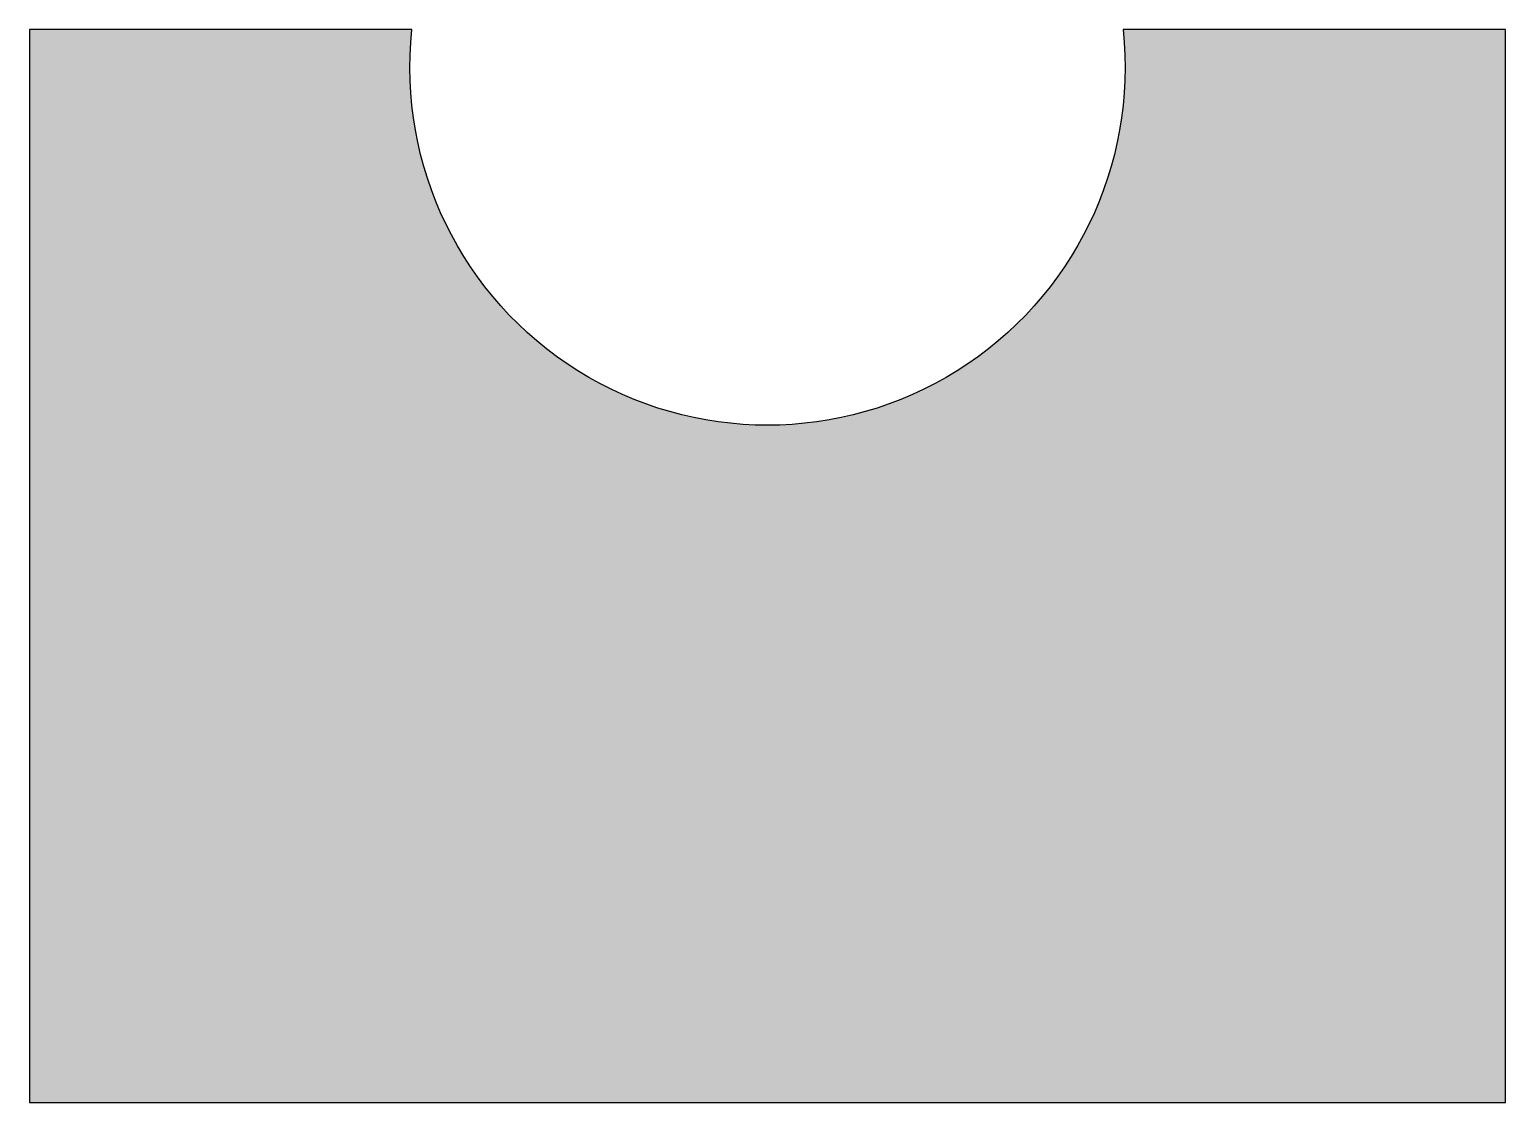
# Model space of a CAD drawing. Header units: metres. Extents: x -0.22 to 0, y -0.16 to 0.
import ezdxf

# ---------------------------------------------------------------- set-up
doc = ezdxf.new("R2010")
doc.units = ezdxf.units.M

msp = doc.modelspace()

# ---------------------------------------------------------------- hatches: boundary and pattern name
h = msp.add_hatch(color=254)
edge = h.paths.add_edge_path()
edge.add_line((-0.1629999999999967, 0), (-0.2199999999999989, 0))
edge.add_line((-0.2199999999999989, 0), (-0.2199999999999989, -0.1599999999999966))
edge.add_line((-0.2199999999999989, -0.1599999999999966), (0, -0.1599999999999966))
edge.add_line((0, -0.1599999999999966), (0, 0))
edge.add_line((0, 0), (-0.05699999999998795, 0))
edge.add_arc((-0.1099999999999923, -0.005694915254225264), 0.05330508474576578, -186.13297100223838, 6.132971002238378, ccw=False)

# ---------------------------------------------------------------- linework, layer by layer
at = {"flags": 128}
msp.add_lwpolyline([(-0.1629999999999967, 0), (-0.2199999999999989, 0), (-0.2199999999999989, -0.1599999999999966), (0, -0.1599999999999966), (0, 0), (-0.05699999999998795, 0, -1.11320754716955)], format="xyb", close=True, dxfattribs=at)

doc.saveas('drawing.dxf')
